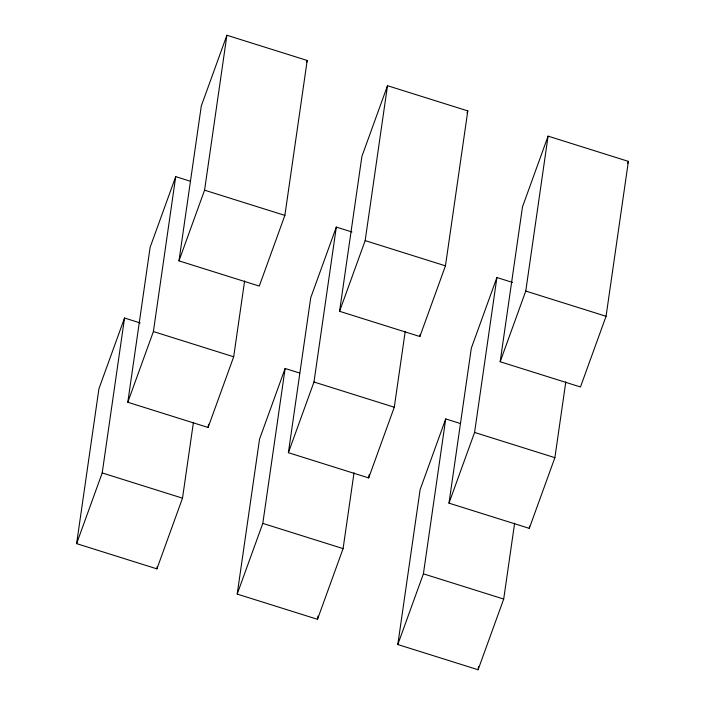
<?xml version="1.0" encoding="UTF-8"?>
<svg xmlns="http://www.w3.org/2000/svg" width="705" height="705" viewBox="0 0 705 705"><rect width="100%" height="100%" fill="white"/><g stroke="black" fill="none" stroke-linecap="round" stroke-linejoin="round"><path stroke-width="1.06" d="M193.434 422.33L182.507 498.171L156.915 568.865L76.616 543.634L98.938 388.719L124.529 318.025L140.172 322.934M76.616 543.634L102.207 472.94L124.529 318.025M244.617 280.942L233.69 356.783L208.098 427.477L127.799 402.255L150.121 247.332L175.712 176.638L190.315 181.22M127.799 402.255L153.39 331.562L175.712 176.638M178.982 260.868L201.304 105.944L226.895 35.25L307.195 60.471L284.873 215.395L259.281 286.089L178.982 260.868L204.573 190.174L226.895 35.25M156.915 568.865L157.224 566.697M208.098 427.477L208.565 424.225M354.025 472.773L343.097 548.613L317.506 619.307L237.206 594.086L259.537 439.162L285.128 368.468L299.722 373.051M237.206 594.086L262.798 523.392L285.128 368.468M405.208 331.394L394.28 407.226L368.689 477.92L288.389 452.698L310.72 297.774L336.311 227.081L351.954 231.998M288.389 452.698L313.981 382.004L336.311 227.081M339.572 311.31L361.903 156.387L387.494 85.693L467.794 110.914L445.463 265.838L419.872 336.532L339.572 311.31L365.164 240.617L387.494 85.693M317.506 619.307L317.973 616.055M368.689 477.92L369.156 474.668M419.872 336.532L420.189 334.364M514.624 523.225L503.696 599.056L478.105 669.75L397.805 644.529L420.127 489.605L445.719 418.911L460.321 423.502M397.805 644.529L423.397 573.835L445.719 418.911M565.807 381.837L554.879 457.668L529.288 528.362L448.988 503.141L471.31 348.217L496.902 277.523L512.544 282.441M448.988 503.141L474.58 432.447L496.902 277.523M500.171 361.753L522.493 206.829L548.085 136.135L628.384 161.366L606.062 316.281L580.471 386.974L500.171 361.753L525.763 291.059L548.085 136.135M478.105 669.75L478.572 666.498M529.288 528.362L529.596 526.194M306.455 62.525L307.195 60.471M467.045 112.967L467.794 110.914M627.644 163.41L628.384 161.366M204.573 190.174L284.873 215.395M365.164 240.617L445.463 265.838M525.763 291.059L606.062 316.281M153.39 331.562L233.69 356.783M313.981 382.004L394.28 407.226M474.58 432.447L554.879 457.668M102.207 472.94L182.507 498.171M262.798 523.392L343.097 548.613M423.397 573.835L503.696 599.056"/></g></svg>
